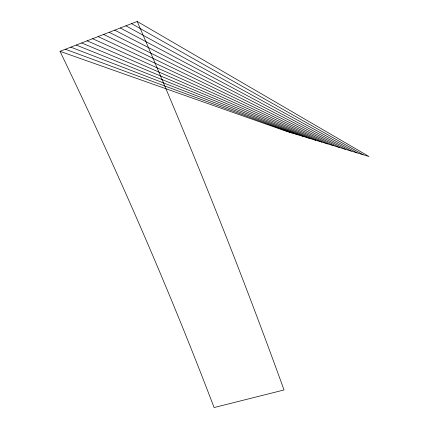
<?xml version="1.0" encoding="UTF-8"?>
<svg xmlns="http://www.w3.org/2000/svg" width="429" height="429" viewBox="0 0 429 429"><rect width="100%" height="100%" fill="white"/><g stroke="black" fill="none" stroke-linecap="round" stroke-linejoin="round"><path stroke-width="0.64" d="M60.012 51.33L137.2 21.45L368.988 156.515L286.341 131.274L60.012 51.33C116.152 167.921 168.061 286.593 214.092 407.55L284.03 389.972C239.076 265.589 189.736 142.814 137.2 21.45M65.39 49.249L292.229 133.07M70.79 47.158L298.123 134.872M76.212 45.061L304.016 136.669M81.655 42.954L309.915 138.47M87.114 40.835L315.814 140.272M92.594 38.717L321.712 142.074M98.096 36.588L327.617 143.876M103.62 34.449L333.521 145.683M109.164 32.304L339.43 147.485M114.731 30.148L345.334 149.287M120.313 27.987L351.249 151.094M125.922 25.815L357.159 152.901M131.547 23.638L363.073 154.708"/></g></svg>
